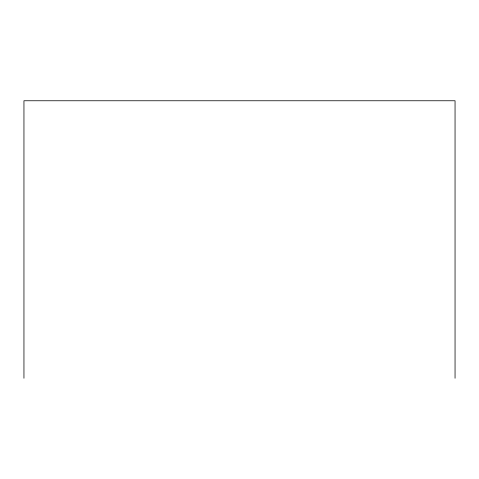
<?xml version="1.0" encoding="UTF-8"?>
<svg xmlns="http://www.w3.org/2000/svg" width="479" height="479" viewBox="0 0 479 479"><rect width="100%" height="100%" fill="white"/><g stroke="black" fill="none" stroke-linecap="round" stroke-linejoin="round"><path stroke-width="0.72" d="M455.05 378.242L455.05 100.758L23.95 100.758L23.95 378.242"/></g></svg>
